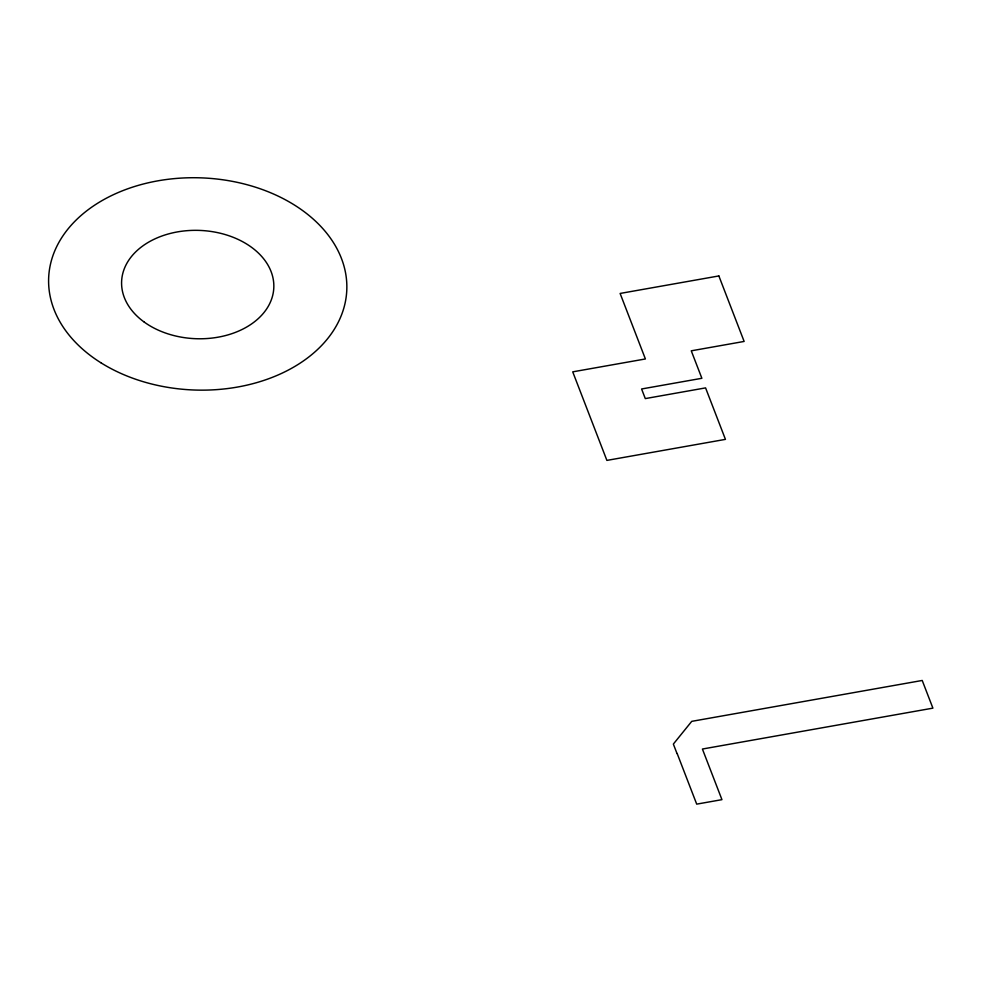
<?xml version="1.0" encoding="UTF-8"?>
<svg xmlns="http://www.w3.org/2000/svg" width="982" height="982" viewBox="0 0 982 982"><rect width="100%" height="100%" fill="white"/><g stroke="black" fill="none" stroke-linecap="round" stroke-linejoin="round"><path stroke-width="1.47" d="M677.163 753.501L696.704 804.135L721.942 799.655L702.412 749.033L932.9 708.145L922.221 680.465L691.733 721.353L673.357 744.074L677.003 753.538M718.861 275.942L620.121 293.446L645.395 358.958L572.727 371.847L606.888 460.398L725.44 439.371L705.579 387.89L645.297 398.594L641.59 388.982L701.872 378.291L691.267 350.82L744.135 341.441L718.861 275.942M101.244 362.984A149.19 106.13 2.3 0 0 344.449 305.832A149.19 106.13 2.3 0 0 147.496 182.971A149.19 106.13 2.3 0 0 101.244 362.984M144.317 322.145A76.179 54.194 2.3 0 0 271.413 299.608A76.179 54.194 2.3 0 0 177.386 231.912A76.179 54.194 2.3 0 0 144.317 322.145"/></g></svg>
